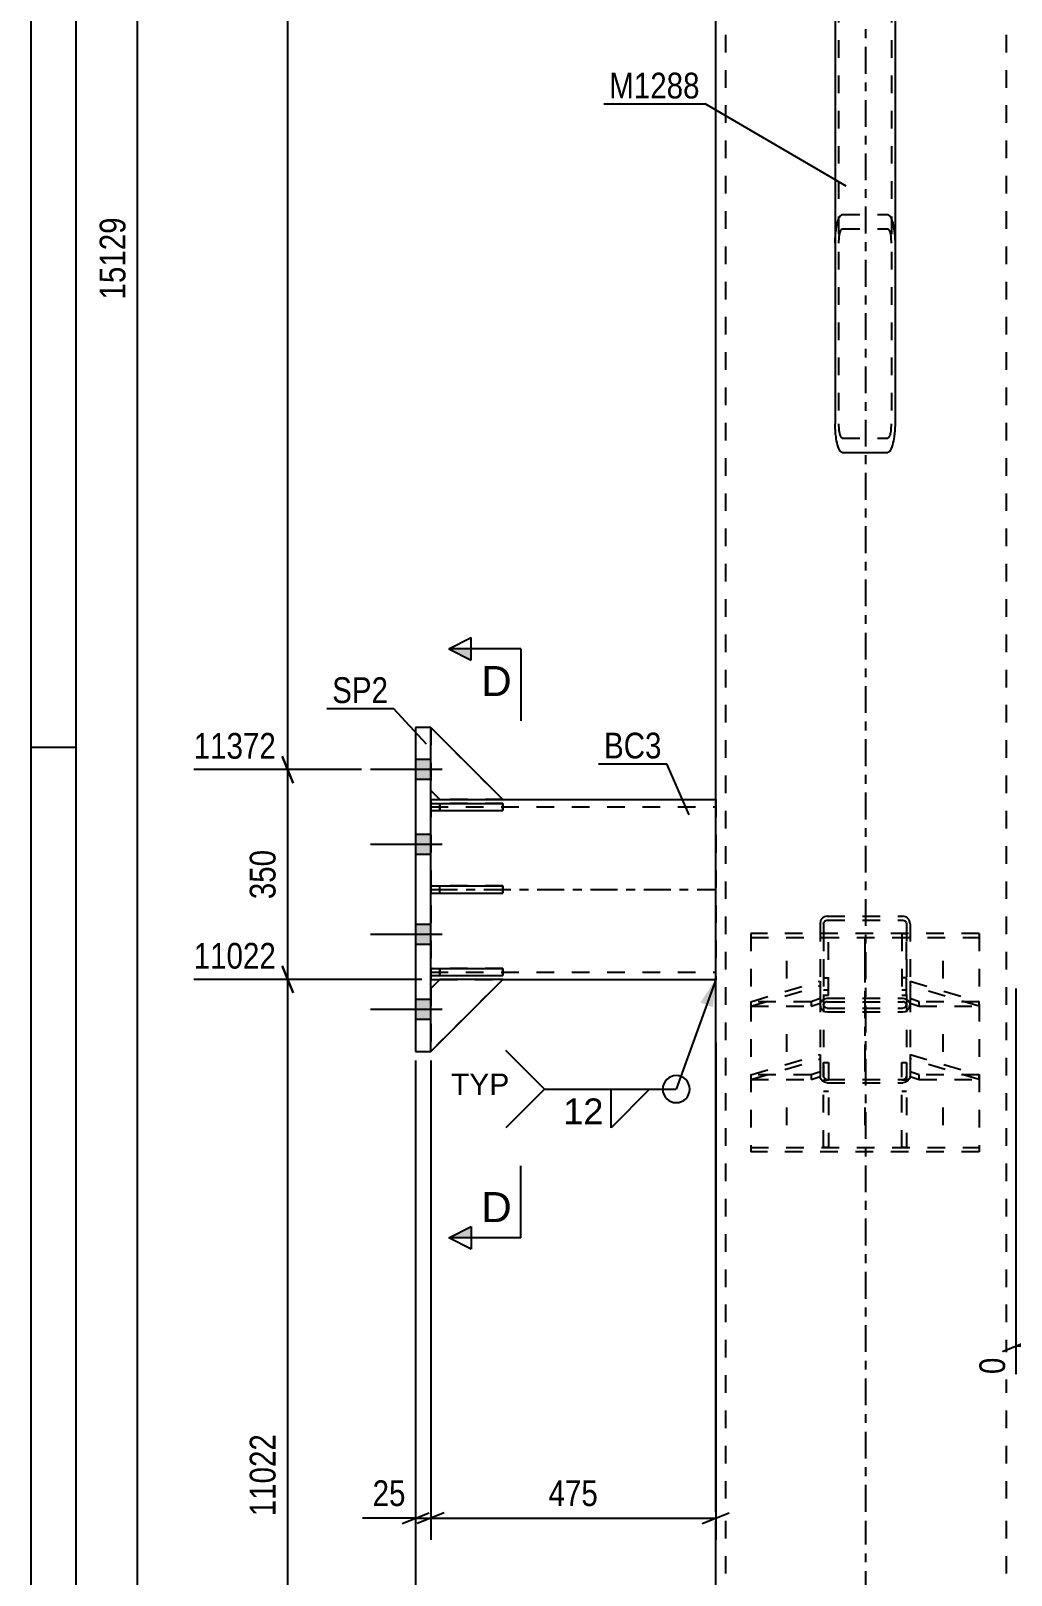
# Model space of a CAD drawing. Header units: millimetres. Extents: x 0 to 841, y 0 to 594.
# Drawn here: x 0 to 108.9, y 206 to 377.6 of the extents above; entities that cross this region are included whole.
import ezdxf

# ---------------------------------------------------------------- set-up
doc = ezdxf.new("R2010")
doc.units = ezdxf.units.MM
doc.linetypes.add('DXK_LINE_DOT2', pattern=[3.9198, 1.9599, -1.9599])
doc.linetypes.add('DXK_LINE_DOT3', pattern=[5.9187, 2.979, -0.9799, 0.9799, -0.9799])
doc.styles.add('Arial', font='arial.ttf', dxfattribs={"height": 0.2})
doc.styles.add('Arial Narrow', font='ARIALN.TTF', dxfattribs={"height": 0.2})

# ---------------------------------------------------------------- blocks, each defined once
blk = doc.blocks.new('Unknown-695494452-1133')
at = {"color": 5, "linetype": 'Continuous'}
for p, q in [((0, 594), (0, 0)), ((5, 589), (5, 5)), ((5, 298), (0, 298))]:
    blk.add_line(p, q, dxfattribs=at)
blk = doc.blocks.new('Part-695494452-3431 - 3410')
at = {"color": 7, "linetype": 'DXK_LINE_DOT2'}
for p, q in [((96.71, 277.34), (96.71, 270.48)), ((96.71, 277.34), (97.24, 277.34)), ((97.24, 270.48), (97.24, 277.34)), ((97.24, 272.42), (96.71, 272.42)), ((96.71, 271.08), (97.24, 271.08)), ((96.71, 270.48), (97.24, 270.48))]:
    blk.add_line(p, q, dxfattribs=at)
blk = doc.blocks.new('Bolt-695494452-3412 - 3410')
at = {"linetype": 'Continuous'}
for points in [[(42.73, 296.66), (42.73, 294.46), (44.4, 294.46), (44.4, 296.66)], [(42.73, 296.66), (42.73, 294.46), (44.4, 294.46), (44.4, 296.66)], [(42.73, 296.66), (42.73, 294.46), (44.4, 294.46), (44.4, 296.66)], [(42.73, 288.33), (42.73, 286.13), (44.4, 286.13), (44.4, 288.33)], [(42.73, 288.33), (42.73, 286.13), (44.4, 286.13), (44.4, 288.33)], [(42.73, 278.33), (42.73, 276.13), (44.4, 276.13), (44.4, 278.33)], [(42.73, 278.33), (42.73, 276.13), (44.4, 276.13), (44.4, 278.33)], [(42.73, 269.99), (42.73, 267.79), (44.4, 267.79), (44.4, 269.99)], [(42.73, 269.99), (42.73, 267.79), (44.4, 267.79), (44.4, 269.99)], [(42.73, 269.99), (42.73, 267.79), (44.4, 267.79), (44.4, 269.99)]]:
    blk.add_hatch(color=1, dxfattribs=at).paths.add_polyline_path(points)
at = {"color": 1, "linetype": 'Continuous'}
for p, q in [((45.66, 295.56), (37.73, 295.56)), ((45.66, 295.56), (37.73, 295.56)), ((45.66, 295.56), (37.73, 295.56)), ((44.4, 296.66), (42.73, 296.66)), ((44.4, 296.66), (42.73, 296.66)), ((44.4, 296.66), (42.73, 296.66)), ((44.4, 294.46), (42.73, 294.46)), ((44.4, 294.46), (42.73, 294.46)), ((44.4, 294.46), (42.73, 294.46)), ((44.4, 288.33), (42.73, 288.33)), ((44.4, 288.33), (42.73, 288.33)), ((45.66, 287.23), (37.73, 287.23)), ((45.66, 287.23), (37.73, 287.23)), ((44.4, 286.13), (42.73, 286.13)), ((44.4, 286.13), (42.73, 286.13)), ((44.4, 278.33), (42.73, 278.33)), ((44.4, 278.33), (42.73, 278.33)), ((45.66, 277.23), (37.73, 277.23)), ((45.66, 277.23), (37.73, 277.23)), ((44.4, 276.13), (42.73, 276.13)), ((44.4, 276.13), (42.73, 276.13)), ((44.4, 269.99), (42.73, 269.99)), ((44.4, 269.99), (42.73, 269.99)), ((44.4, 269.99), (42.73, 269.99)), ((45.66, 268.89), (37.73, 268.89)), ((45.66, 268.89), (37.73, 268.89)), ((45.66, 268.89), (37.73, 268.89)), ((44.4, 267.79), (42.73, 267.79)), ((44.4, 267.79), (42.73, 267.79)), ((44.4, 267.79), (42.73, 267.79))]:
    blk.add_line(p, q, dxfattribs=at)
blk = doc.blocks.new('Part-695494452-3414 - 3410')
at = {"color": 7, "linetype": 'DXK_LINE_DOT2'}
for p, q in [((79.97, 261.62), (87.64, 263.9)), ((79.97, 261.12), (87.64, 263.4)), ((87.64, 263.9), (87.64, 261.46)), ((86.64, 261.62), (79.97, 261.62)), ((79.97, 261.62), (79.97, 261.12)), ((79.97, 261.12), (86.64, 261.12)), ((87.64, 261.96), (86.64, 261.62)), ((86.64, 261.62), (86.64, 261.12)), ((86.64, 261.12), (87.64, 261.46))]:
    blk.add_line(p, q, dxfattribs=at)
blk = doc.blocks.new('Part-695494452-3417 - 3410')
at = {"color": 7, "linetype": 'DXK_LINE_DOT2'}
for p, q in [((96.71, 253.54), (96.71, 263.02)), ((96.71, 263.02), (97.24, 263.02)), ((97.24, 263.02), (97.24, 253.54)), ((96.71, 261.08), (97.24, 261.08)), ((96.71, 259.8), (97.24, 259.8)), ((97.24, 253.54), (96.71, 253.54))]:
    blk.add_line(p, q, dxfattribs=at)
blk = doc.blocks.new('Bolt-695494452-3428 - 3410')
at = {"color": 1, "linetype": 'DXK_LINE_DOT2'}
for p, q in [((83.97, 272.33), (83.97, 274.72)), ((92.64, 272.33), (92.64, 274.72)), ((101.31, 272.33), (101.31, 274.72)), ((83.97, 264.19), (83.97, 266.58)), ((101.31, 264.19), (101.31, 266.58)), ((83.97, 256.04), (83.97, 258.44)), ((92.64, 256.04), (92.64, 258.44)), ((101.31, 256.04), (101.31, 258.44))]:
    blk.add_line(p, q, dxfattribs=at)
blk = doc.blocks.new('Part-695494452-3430 - 3410')
at = {"color": 7, "linetype": 'DXK_LINE_DOT2'}
for p, q in [((88.04, 253.54), (88.04, 263.02)), ((88.04, 263.02), (88.57, 263.02)), ((88.57, 263.02), (88.57, 253.54)), ((88.04, 261.08), (88.57, 261.08)), ((88.04, 259.8), (88.57, 259.8)), ((88.57, 253.54), (88.04, 253.54))]:
    blk.add_line(p, q, dxfattribs=at)
blk = doc.blocks.new('Part-695494452-3432 - 3410')
at = {"color": 7, "linetype": 'DXK_LINE_DOT2'}
for p, q in [((88.04, 277.34), (88.04, 270.48)), ((88.57, 277.34), (88.04, 277.34)), ((88.57, 270.48), (88.57, 277.34)), ((88.04, 272.42), (88.57, 272.42)), ((88.04, 271.08), (88.57, 271.08)), ((88.04, 270.48), (88.57, 270.48))]:
    blk.add_line(p, q, dxfattribs=at)
blk = doc.blocks.new('Part-695494452-3433 - 3410')
at = {"color": 7, "linetype": 'DXK_LINE_DOT2'}
for p, q in [((97.64, 272.04), (97.64, 269.6)), ((97.64, 272.04), (105.31, 269.76)), ((105.31, 269.26), (97.64, 271.54)), ((98.64, 269.76), (97.64, 270.1)), ((97.64, 269.6), (98.64, 269.26)), ((98.64, 269.26), (98.64, 269.76)), ((105.31, 269.76), (98.64, 269.76)), ((105.31, 269.26), (105.31, 269.76)), ((98.64, 269.26), (105.31, 269.26))]:
    blk.add_line(p, q, dxfattribs=at)
blk = doc.blocks.new('Part-695494452-3498 - 3410')
at = {"color": 7, "linetype": 'DXK_LINE_DOT2'}
for p, q in [((105.31, 277.34), (79.97, 277.34)), ((79.97, 277.34), (79.97, 253.08)), ((79.97, 276.89), (105.31, 276.89)), ((105.31, 277.34), (105.31, 253.08)), ((79.97, 253.54), (105.31, 253.54)), ((105.31, 253.08), (79.97, 253.08))]:
    blk.add_line(p, q, dxfattribs=at)
blk = doc.blocks.new('Part-695494452-3434 - 3410')
at = {"color": 7, "linetype": 'DXK_LINE_DOT2'}
for p, q in [((97.64, 263.9), (97.64, 261.46)), ((97.64, 263.9), (105.31, 261.62)), ((105.31, 261.12), (97.64, 263.4)), ((98.64, 261.62), (97.64, 261.96)), ((97.64, 261.46), (98.64, 261.12)), ((98.64, 261.12), (98.64, 261.62)), ((105.31, 261.62), (98.64, 261.62)), ((98.64, 261.12), (105.31, 261.12)), ((105.31, 261.12), (105.31, 261.62))]:
    blk.add_line(p, q, dxfattribs=at)
blk = doc.blocks.new('Part-695494452-3435 - 3410')
at = {"color": 7, "linetype": 'DXK_LINE_DOT2'}
for p, q in [((79.97, 269.76), (87.64, 272.04)), ((79.97, 269.26), (87.64, 271.54)), ((87.64, 272.04), (87.64, 269.6)), ((86.64, 269.76), (79.97, 269.76)), ((79.97, 269.76), (79.97, 269.26)), ((87.64, 270.1), (86.64, 269.76)), ((86.64, 269.76), (86.64, 269.26)), ((86.64, 269.26), (87.64, 269.6)), ((79.97, 269.26), (86.64, 269.26))]:
    blk.add_line(p, q, dxfattribs=at)
blk = doc.blocks.new('Part-695494452-3500 - 3410')
at = {"color": 7, "linetype": 'DXK_LINE_DOT2'}
for p, q in [((87.7, 278.73), (87.64, 278.41)), ((87.64, 278.41), (87.64, 261.49)), ((88.04, 278.41), (88.07, 278.57)), ((88.04, 278.41), (88.04, 261.49)), ((88.07, 278.57), (88.16, 278.71)), ((88.44, 279.26), (88.13, 279.19)), ((88.16, 278.71), (88.29, 278.8)), ((88.29, 278.8), (88.44, 278.83)), ((88.44, 279.26), (96.84, 279.26)), ((88.44, 278.83), (96.84, 278.83)), ((97.15, 279.19), (96.84, 279.26)), ((96.84, 278.83), (96.99, 278.8)), ((96.99, 278.8), (97.12, 278.71)), ((97.12, 278.71), (97.21, 278.57)), ((97.21, 278.57), (97.24, 278.41)), ((97.24, 278.41), (97.24, 261.49)), ((97.64, 278.41), (97.58, 278.73)), ((97.64, 278.41), (97.64, 261.49)), ((87.64, 269.39), (87.7, 269.67)), ((87.64, 269.47), (87.7, 269.14)), ((87.7, 269.67), (87.87, 269.92)), ((87.87, 269.92), (88.13, 270.08)), ((88.07, 269.53), (88.04, 269.39)), ((88.07, 269.31), (88.04, 269.47)), ((88.16, 269.65), (88.07, 269.53)), ((88.13, 270.08), (88.44, 270.14)), ((88.29, 269.73), (88.16, 269.65)), ((88.44, 269.76), (88.29, 269.73)), ((88.44, 270.14), (96.84, 270.14)), ((88.44, 269.76), (96.84, 269.76)), ((96.84, 270.14), (97.15, 270.08)), ((96.99, 269.73), (96.84, 269.76)), ((97.12, 269.65), (96.99, 269.73)), ((97.21, 269.53), (97.12, 269.65)), ((97.15, 270.08), (97.4, 269.92)), ((97.24, 269.39), (97.21, 269.53)), ((97.24, 269.47), (97.21, 269.31)), ((97.4, 269.92), (97.58, 269.67)), ((97.58, 269.67), (97.64, 269.39)), ((97.58, 269.14), (97.64, 269.47)), ((88.16, 269.17), (88.07, 269.31)), ((88.13, 268.68), (88.44, 268.62)), ((88.29, 269.08), (88.16, 269.17)), ((88.44, 269.04), (88.29, 269.08)), ((88.44, 269.04), (96.84, 269.04)), ((88.44, 268.62), (96.84, 268.62)), ((96.99, 269.08), (96.84, 269.04)), ((96.84, 268.62), (97.15, 268.68)), ((97.12, 269.17), (96.99, 269.08)), ((97.21, 269.31), (97.12, 269.17)), ((87.7, 261.21), (87.64, 261.49)), ((87.87, 260.96), (87.7, 261.21)), ((88.13, 260.8), (87.87, 260.96)), ((88.04, 261.49), (88.07, 261.35)), ((88.07, 261.35), (88.16, 261.23)), ((88.16, 261.23), (88.29, 261.15)), ((88.29, 261.15), (88.44, 261.12)), ((88.44, 261.12), (96.84, 261.12)), ((96.84, 261.12), (96.99, 261.15)), ((96.99, 261.15), (97.12, 261.23)), ((97.12, 261.23), (97.21, 261.35)), ((97.4, 260.96), (97.15, 260.8)), ((97.21, 261.35), (97.24, 261.49)), ((97.58, 261.21), (97.4, 260.96)), ((97.64, 261.49), (97.58, 261.21)), ((88.44, 260.74), (88.13, 260.8)), ((88.44, 260.74), (96.84, 260.74)), ((97.15, 260.8), (96.84, 260.74))]:
    blk.add_line(p, q, dxfattribs=at)
at = {"color": 7, "linetype": 'DXK_LINE_DOT3'}
blk.add_line((92.64, 262.02), (92.64, 277.36), dxfattribs=at)
at = {"color": 7, "linetype": 'DXK_LINE_DOT2'}
for centre, start, end in [((88.47, 278.44), 114.3199, 159.2417), ((96.8, 278.44), 20.7583, 65.6801), ((88.47, 269.44), 200.7583, 245.6801), ((96.8, 269.44), 294.3199, 339.2417)]:
    blk.add_arc(centre, 0.827, start, end, dxfattribs=at)
blk = doc.blocks.new('Part-695494452-3452 - 3410')
at = {"color": 2, "linetype": 'Continuous'}
for p, q in [((76.06, 213.08), (76.06, 506.56)), ((76.06, 162.08), (76.06, 212.08))]:
    blk.add_line(p, q, dxfattribs=at)
at = {"color": 7, "linetype": 'DXK_LINE_DOT2'}
for p, q in [((77.13, 506.56), (77.13, 213.08)), ((108.33, 506.56), (108.33, 213.08)), ((77.13, 212.08), (77.13, 162.08)), ((108.33, 212.08), (108.33, 162.08))]:
    blk.add_line(p, q, dxfattribs=at)
at = {"color": 7, "linetype": 'DXK_LINE_DOT3'}
for p, q in [((92.73, 213.08), (92.73, 506.56)), ((92.73, 162.08), (92.73, 212.08))]:
    blk.add_line(p, q, dxfattribs=at)
blk = doc.blocks.new('Part-695494452-3519 - 3410')
at = {"color": 7, "linetype": 'DXK_LINE_DOT2'}
for p, q in [((52.4, 273.46), (44.4, 273.46)), ((44.4, 273.46), (44.4, 272.66)), ((45.4, 273.46), (45.4, 272.66)), ((52.4, 272.66), (52.4, 273.46)), ((44.4, 272.66), (52.4, 272.66))]:
    blk.add_line(p, q, dxfattribs=at)
blk = doc.blocks.new('Part-695494452-3520 - 3410')
at = {"color": 7, "linetype": 'DXK_LINE_DOT2'}
for p, q in [((52.4, 291.79), (44.4, 291.79)), ((44.4, 291.79), (44.4, 290.99)), ((45.4, 291.79), (45.4, 290.99)), ((52.4, 290.99), (52.4, 291.79)), ((44.4, 290.99), (52.4, 290.99))]:
    blk.add_line(p, q, dxfattribs=at)
blk = doc.blocks.new('Part-695494452-3521 - 3410')
at = {"color": 7, "linetype": 'DXK_LINE_DOT2'}
for p, q in [((52.4, 282.63), (44.4, 282.63)), ((44.4, 282.63), (44.4, 281.83)), ((44.4, 281.83), (52.4, 281.83)), ((45.4, 281.83), (45.4, 282.63)), ((52.4, 281.83), (52.4, 282.63))]:
    blk.add_line(p, q, dxfattribs=at)
blk = doc.blocks.new('Part-695494452-3522 - 3410')
at = {"color": 2, "linetype": 'Continuous'}
for p, q in [((44.4, 273.46), (52.4, 273.46)), ((44.4, 273.46), (44.4, 272.66)), ((52.4, 273.46), (52.4, 272.66)), ((44.4, 272.66), (52.4, 272.66))]:
    blk.add_line(p, q, dxfattribs=at)
at = {"color": 7, "linetype": 'DXK_LINE_DOT2'}
blk.add_line((45.4, 272.66), (45.4, 273.46), dxfattribs=at)
blk = doc.blocks.new('Part-695494452-3523 - 3410')
at = {"color": 2, "linetype": 'Continuous'}
for p, q in [((44.4, 291.79), (52.4, 291.79)), ((44.4, 291.79), (44.4, 290.99)), ((52.4, 291.79), (52.4, 290.99)), ((44.4, 290.99), (52.4, 290.99))]:
    blk.add_line(p, q, dxfattribs=at)
at = {"color": 7, "linetype": 'DXK_LINE_DOT2'}
blk.add_line((45.4, 290.99), (45.4, 291.79), dxfattribs=at)
blk = doc.blocks.new('Part-695494452-3524 - 3410')
at = {"color": 2, "linetype": 'Continuous'}
for p, q in [((44.4, 282.63), (52.4, 282.63)), ((44.4, 282.63), (44.4, 281.83)), ((44.4, 281.83), (52.4, 281.83)), ((52.4, 282.63), (52.4, 281.83))]:
    blk.add_line(p, q, dxfattribs=at)
at = {"color": 7, "linetype": 'DXK_LINE_DOT2'}
blk.add_line((45.4, 281.83), (45.4, 282.63), dxfattribs=at)
blk = doc.blocks.new('Part-695494452-3525 - 3410')
at = {"color": 2, "linetype": 'Continuous'}
for p, q in [((44.4, 300.23), (52.4, 292.23)), ((44.4, 293.23), (45.4, 292.23)), ((45.4, 292.23), (52.4, 292.23))]:
    blk.add_line(p, q, dxfattribs=at)
at = {"color": 7, "linetype": 'DXK_LINE_DOT2'}
blk.add_line((44.4, 300.23), (44.4, 293.23), dxfattribs=at)
blk = doc.blocks.new('Part-695494452-3526 - 3410')
at = {"color": 7, "linetype": 'DXK_LINE_DOT2'}
for p, q in [((44.4, 293.23), (44.4, 300.23)), ((44.4, 300.23), (52.4, 292.23)), ((45.4, 292.23), (44.4, 293.23)), ((52.4, 292.23), (45.4, 292.23))]:
    blk.add_line(p, q, dxfattribs=at)
blk = doc.blocks.new('Part-695494452-3527 - 3410')
at = {"color": 2, "linetype": 'Continuous'}
for p, q in [((45.4, 272.23), (44.4, 271.23)), ((44.4, 264.23), (52.4, 272.23)), ((52.4, 272.23), (45.4, 272.23))]:
    blk.add_line(p, q, dxfattribs=at)
at = {"color": 7, "linetype": 'DXK_LINE_DOT2'}
blk.add_line((44.4, 271.23), (44.4, 264.23), dxfattribs=at)
blk = doc.blocks.new('Part-695494452-3528 - 3410')
at = {"color": 7, "linetype": 'DXK_LINE_DOT2'}
for p, q in [((45.4, 272.23), (44.4, 271.23)), ((44.4, 264.23), (52.4, 272.23)), ((44.4, 271.23), (44.4, 264.23)), ((52.4, 272.23), (45.4, 272.23))]:
    blk.add_line(p, q, dxfattribs=at)
blk = doc.blocks.new('Part-695494452-3533 - 3410')
at = {"color": 2, "linetype": 'Continuous'}
for p, q in [((42.73, 300.23), (42.73, 264.23)), ((44.4, 300.23), (42.73, 300.23)), ((44.4, 264.23), (44.4, 300.23)), ((42.73, 264.23), (44.4, 264.23))]:
    blk.add_line(p, q, dxfattribs=at)
blk = doc.blocks.new('Part-695494452-3543 - 3410')
at = {"color": 2, "linetype": 'Continuous'}
for p, q in [((44.4, 292.23), (45.4, 292.23)), ((52.4, 292.23), (76.06, 292.23)), ((44.4, 272.23), (45.4, 272.23)), ((52.4, 272.23), (76.06, 272.23))]:
    blk.add_line(p, q, dxfattribs=at)
at = {"color": 7, "linetype": 'DXK_LINE_DOT2'}
for p, q in [((44.4, 292.23), (44.4, 272.23)), ((45.4, 292.23), (52.4, 292.23)), ((76.06, 292.23), (76.06, 272.23)), ((44.4, 291.43), (76.06, 291.43)), ((44.4, 273.03), (76.06, 273.03)), ((45.4, 272.23), (52.4, 272.23))]:
    blk.add_line(p, q, dxfattribs=at)
at = {"color": 7, "linetype": 'DXK_LINE_DOT3'}
blk.add_line((44.4, 282.23), (76.06, 282.23), dxfattribs=at)
blk = doc.blocks.new('Part-695494452-3589 - 3410')
at = {"color": 7, "linetype": 'DXK_LINE_DOT2'}
for p, q in [((89.8, 478.78), (89.54, 478.72)), ((90.11, 478.8), (89.8, 478.78)), ((90.11, 478.8), (95.17, 478.8)), ((95.48, 478.78), (95.17, 478.8)), ((95.74, 478.72), (95.48, 478.78)), ((89.37, 478.63), (89.31, 478.52)), ((89.31, 478.52), (89.31, 476.28)), ((89.54, 478.72), (89.37, 478.63)), ((89.71, 478.52), (89.74, 478.58)), ((89.71, 478.52), (89.71, 333.96)), ((89.74, 478.58), (89.82, 478.62)), ((89.82, 478.62), (89.95, 478.65)), ((89.95, 478.65), (90.11, 478.66)), ((90.11, 478.66), (95.17, 478.66)), ((95.17, 478.66), (95.33, 478.65)), ((95.33, 478.65), (95.46, 478.62)), ((95.46, 478.62), (95.54, 478.58)), ((95.54, 478.58), (95.57, 478.52)), ((95.57, 478.52), (95.57, 333.96)), ((95.91, 478.63), (95.74, 478.72)), ((95.97, 478.52), (95.91, 478.63)), ((95.97, 478.52), (95.97, 476.28)), ((89.31, 476.78), (89.37, 476.68)), ((89.37, 476.68), (89.54, 476.59)), ((89.54, 476.59), (89.8, 476.53)), ((89.74, 476.73), (89.71, 476.78)), ((89.82, 476.69), (89.74, 476.73)), ((89.8, 476.53), (90.11, 476.51)), ((89.95, 476.66), (89.82, 476.69)), ((90.11, 476.65), (89.95, 476.66)), ((90.11, 476.65), (95.17, 476.65)), ((90.11, 476.51), (95.17, 476.51)), ((95.33, 476.66), (95.17, 476.65)), ((95.17, 476.51), (95.48, 476.53)), ((95.46, 476.69), (95.33, 476.66)), ((95.54, 476.73), (95.46, 476.69)), ((95.48, 476.53), (95.74, 476.59)), ((95.57, 476.78), (95.54, 476.73)), ((95.74, 476.59), (95.91, 476.68)), ((95.91, 476.68), (95.97, 476.78)), ((89.8, 356.99), (90.11, 357.24)), ((90.11, 357.24), (95.17, 357.24)), ((95.17, 357.24), (95.48, 356.99)), ((89.31, 354.06), (89.37, 355.28)), ((90.11, 355.65), (89.95, 355.53)), ((90.11, 355.65), (95.17, 355.65)), ((95.33, 355.53), (95.17, 355.65)), ((95.91, 355.28), (95.97, 354.06)), ((89.74, 354.67), (89.71, 354.06)), ((95.57, 354.06), (95.54, 354.67)), ((89.71, 333.96), (89.74, 333.35)), ((95.54, 333.35), (95.57, 333.96)), ((89.95, 332.49), (90.11, 332.37)), ((90.11, 332.37), (95.17, 332.37)), ((95.17, 332.37), (95.33, 332.49))]:
    blk.add_line(p, q, dxfattribs=at)
at = {"color": 2, "linetype": 'Continuous'}
for p, q in [((89.31, 476.28), (89.31, 333.96)), ((95.97, 476.28), (95.97, 333.96)), ((89.37, 332.74), (89.31, 333.96)), ((95.97, 333.96), (95.91, 332.74)), ((90.11, 330.78), (89.8, 331.02)), ((90.11, 330.78), (95.17, 330.78)), ((95.48, 331.02), (95.17, 330.78))]:
    blk.add_line(p, q, dxfattribs=at)
at = {"color": 7, "linetype": 'DXK_LINE_DOT2'}
for centre, radius, start, end in [((93.96, 355.03), 4.6, 154.7505, 176.9619), ((91.32, 355.03), 4.6, 3.0381, 25.2495), ((92.03, 354.55), 2.3, 154.7505, 176.9619), ((93.25, 354.55), 2.3, 3.0381, 25.2495), ((92.03, 333.47), 2.3, 183.0381, 205.2495), ((93.25, 333.47), 2.3, 334.7505, 356.9619)]:
    blk.add_arc(centre, radius, start, end, dxfattribs=at)
at = {"color": 2, "linetype": 'Continuous'}
for centre, start, end in [((93.96, 332.98), 183.0381, 205.2495), ((91.32, 332.98), 334.7505, 356.9619)]:
    blk.add_arc(centre, 4.6, start, end, dxfattribs=at)
blk = doc.blocks.new('StraightDimension-695494452-3777 - 3410')
at = {"color": 7, "linetype": 'Continuous'}
for p, q in [((42.73, 263.23), (42.73, 129.29)), ((198.64, 255.72), (198.64, 129.29)), ((44.23, 132.29), (41.23, 131.09)), ((197.14, 131.09), (200.14, 132.29)), ((42.73, 131.69), (198.64, 131.69))]:
    blk.add_line(p, q, dxfattribs=at)
at = {"color": 0}
blk.add_wipeout([(124.94, 132.44), (124.94, 136.64), (116.43, 136.64), (116.43, 132.44)], dxfattribs=at)
at = {"color": 3, "style": 'Arial Narrow'}
blk.add_text('2339', height=2.863, dxfattribs=at).set_placement((117.03, 133.04))
blk = doc.blocks.new('StraightDimension-695494452-3592 - 3410')
at = {"color": 7, "linetype": 'Continuous'}
for p, q in [((117.59, 291.23), (117.59, 224.72)), ((109.4, 271.23), (109.4, 228.38)), ((107.9, 230.9), (110.9, 232.1)), ((119.09, 232.1), (116.09, 230.9)), ((109.4, 231.5), (117.59, 231.5))]:
    blk.add_line(p, q, dxfattribs=at)
at = {"color": 0}
blk.add_wipeout([(116.83, 232.25), (116.83, 236.45), (110.15, 236.45), (110.15, 232.25)], dxfattribs=at)
at = {"color": 0, "linetype": 'Continuous'}
for points in [[(108.8, 230.8), (104.6, 230.8), (104.6, 227.78), (108.8, 227.78)], [(116.99, 230.8), (112.79, 230.8), (112.79, 224.12), (116.99, 224.12)]]:
    blk.add_wipeout(points, dxfattribs=at)
at = {"color": 3, "style": 'Arial Narrow'}
blk.add_text('123', height=2.863, dxfattribs=at).set_placement((110.75, 232.85))
at = {"color": 3, "linetype": 'Continuous', "style": 'Arial Narrow'}
for s, height, p in [('0', 2.86, (108.2, 228.38)), ('123', 2.863, (116.39, 224.72))]:
    blk.add_text(s, height=height, rotation=90.0002, dxfattribs=at).set_placement(p)
blk = doc.blocks.new('StraightDimension-695494452-25608 - 3410')
at = {"color": 7, "linetype": 'Continuous'}
for p, q in [((29.12, 270.73), (27.92, 273.73)), ((43.4, 272.23), (18.08, 272.23)), ((28.52, 162.08), (28.52, 272.23)), ((27.92, 163.58), (29.12, 160.58)), ((65.06, 162.08), (25.39, 162.08))]:
    blk.add_line(p, q, dxfattribs=at)
at = {"color": 0, "linetype": 'Continuous'}
for points in [[(27.82, 272.83), (27.82, 277.03), (17.48, 277.03), (17.48, 272.83)], [(27.82, 162.68), (27.82, 166.88), (24.79, 166.88), (24.79, 162.68)]]:
    blk.add_wipeout(points, dxfattribs=at)
at = {"color": 0}
blk.add_wipeout([(27.77, 222.32), (23.57, 222.32), (23.57, 211.98), (27.77, 211.98)], dxfattribs=at)
at = {"color": 3, "linetype": 'Continuous', "style": 'Arial Narrow'}
for s, height, p in [('11022', 2.863, (18.08, 273.43)), ('0', 2.86, (25.39, 163.28))]:
    blk.add_text(s, height=height, dxfattribs=at).set_placement(p)
at = {"color": 3, "style": 'Arial Narrow'}
blk.add_text('11022', height=2.863, rotation=90.0002, dxfattribs=at).set_placement((27.17, 212.58))
blk = doc.blocks.new('StraightDimension-695494452-3813 - 3410')
at = {"color": 7, "linetype": 'Continuous'}
for p, q in [((42.73, 263.23), (42.73, 209.96)), ((44.4, 263.23), (44.4, 209.96)), ((41.23, 211.76), (44.23, 212.96)), ((45.9, 212.96), (42.9, 211.76)), ((42.73, 212.36), (44.4, 212.36))]:
    blk.add_line(p, q, dxfattribs=at)
at = {"color": 0}
blk.add_wipeout([(42.2, 213.11), (42.2, 217.31), (37.35, 217.31), (37.35, 213.11)], dxfattribs=at)
at = {"color": 7, "linetype": 'Continuous'}
blk.add_line((42.73, 212.36), (36.82, 212.36), dxfattribs=at)
blk.add_line((42.73, 212.36), (36.82, 212.36), dxfattribs=at)
at = {"color": 3, "style": 'Arial Narrow'}
blk.add_text('25', height=2.863, dxfattribs=at).set_placement((37.95, 213.71))
blk = doc.blocks.new('StraightDimension-695494452-3829 - 3410')
at = {"color": 7, "linetype": 'Continuous'}
for p, q in [((76.06, 265.22), (76.06, 209.96)), ((44.4, 263.23), (44.4, 209.96)), ((45.9, 212.96), (42.9, 211.76)), ((74.56, 211.76), (77.56, 212.96)), ((44.4, 212.36), (76.06, 212.36))]:
    blk.add_line(p, q, dxfattribs=at)
at = {"color": 0}
blk.add_wipeout([(63.57, 213.11), (63.57, 217.31), (56.89, 217.31), (56.89, 213.11)], dxfattribs=at)
at = {"color": 3, "style": 'Arial Narrow'}
blk.add_text('475', height=2.863, dxfattribs=at).set_placement((57.49, 213.71))
blk = doc.blocks.new('StraightDimension-695494452-16458 - 3410')
at = {"color": 7, "linetype": 'Continuous'}
blk.add_line((11.85, 160.41), (11.85, 544.31), dxfattribs=at)
at = {"color": 0}
blk.add_wipeout([(11.1, 357.53), (6.9, 357.53), (6.9, 347.19), (11.1, 347.19)], dxfattribs=at)
at = {"color": 3, "style": 'Arial Narrow'}
blk.add_text('15129', height=2.863, rotation=90.0002, dxfattribs=at).set_placement((10.5, 347.79))
blk = doc.blocks.new('StraightDimension-695494452-25606 - 3410')
at = {"color": 7, "linetype": 'Continuous'}
for p, q in [((28.52, 295.56), (28.52, 484.89)), ((27.92, 297.06), (29.12, 294.06)), ((36.73, 295.56), (18.08, 295.56))]:
    blk.add_line(p, q, dxfattribs=at)
blk = doc.blocks.new('StraightDimension-695494452-25607 - 3410')
at = {"color": 7, "linetype": 'Continuous'}
for p, q in [((29.12, 294.06), (27.92, 297.06)), ((36.73, 295.56), (18.08, 295.56)), ((28.52, 272.23), (28.52, 295.56)), ((27.92, 273.73), (29.12, 270.73)), ((43.4, 272.23), (18.08, 272.23))]:
    blk.add_line(p, q, dxfattribs=at)
at = {"color": 0, "linetype": 'Continuous'}
blk.add_wipeout([(27.82, 296.16), (27.82, 300.36), (17.48, 300.36), (17.48, 296.16)], dxfattribs=at)
at = {"color": 0}
blk.add_wipeout([(27.77, 287.24), (23.57, 287.24), (23.57, 280.55), (27.77, 280.55)], dxfattribs=at)
at = {"color": 3, "linetype": 'Continuous', "style": 'Arial Narrow'}
blk.add_text('11372', height=2.863, dxfattribs=at).set_placement((18.08, 296.76))
at = {"color": 3, "style": 'Arial Narrow'}
blk.add_text('350', height=2.863, rotation=90.0002, dxfattribs=at).set_placement((27.17, 281.15))
blk = doc.blocks.new('Mark-695494452-3529 - 3410')
at = {"color": 0}
blk.add_wipeout([(39.67, 302.95), (39.67, 305.95), (33.46, 305.95), (33.46, 302.95)], dxfattribs=at)
blk.add_wipeout([(39.67, 302.95), (39.67, 305.95), (33.46, 305.95), (33.46, 302.95)], dxfattribs=at)
at = {"color": 30, "linetype": 'Continuous'}
for p in [(32.86, 302.35), (43.93, 298.39)]:
    blk.add_line(p, (40.27, 302.35), dxfattribs=at)
at = {"color": 3, "style": 'Arial Narrow'}
blk.add_text('SP2', height=2.863, dxfattribs=at).set_placement((33.46, 302.95))
blk = doc.blocks.new('Mark-695494452-3539 - 3410')
at = {"color": 0}
blk.add_wipeout([(70.04, 296.79), (70.04, 299.79), (63.65, 299.79), (63.65, 296.79)], dxfattribs=at)
blk.add_wipeout([(70.04, 296.79), (70.04, 299.79), (63.65, 299.79), (63.65, 296.79)], dxfattribs=at)
at = {"color": 30, "linetype": 'Continuous'}
for p in [(63.05, 296.19), (73.09, 290.54)]:
    blk.add_line(p, (70.64, 296.19), dxfattribs=at)
at = {"color": 3, "style": 'Arial Narrow'}
blk.add_text('BC3', height=2.863, dxfattribs=at).set_placement((63.65, 296.79))
blk = doc.blocks.new('Mark-695494452-3585 - 3410')
at = {"color": 0}
blk.add_wipeout([(74.29, 370.13), (74.29, 373.13), (64.23, 373.13), (64.23, 370.13)], dxfattribs=at)
blk.add_wipeout([(74.29, 370.13), (74.29, 373.13), (64.23, 373.13), (64.23, 370.13)], dxfattribs=at)
at = {"color": 30, "linetype": 'Continuous'}
for p in [(63.63, 369.53), (90.53, 360.4)]:
    blk.add_line(p, (74.89, 369.53), dxfattribs=at)
at = {"color": 3, "style": 'Arial Narrow'}
blk.add_text('M1288', height=2.863, dxfattribs=at).set_placement((64.23, 370.13))
blk = doc.blocks.new('SectionMark-695494452-4105 - 3410')
at = {"linetype": 'Continuous'}
for points in [[(48.9, 308.97), (48.9, 307.72), (46.4, 308.97)], [(48.9, 244.76), (48.9, 243.51), (46.4, 243.51)]]:
    blk.add_hatch(color=6, dxfattribs=at).paths.add_polyline_path(points)
at = {"color": 6, "linetype": 'Continuous'}
for p, q in [((46.4, 308.97), (48.9, 310.22)), ((54.4, 308.97), (46.4, 308.97)), ((46.4, 308.97), (48.9, 307.72)), ((48.9, 307.72), (48.9, 310.22)), ((54.4, 308.97), (54.4, 300.97)), ((54.4, 243.51), (54.4, 251.51)), ((46.4, 243.51), (48.9, 244.76)), ((48.9, 244.76), (48.9, 242.26)), ((54.4, 243.51), (46.4, 243.51)), ((48.9, 242.26), (46.4, 243.51))]:
    blk.add_line(p, q, dxfattribs=at)
at = {"color": 0, "linetype": 'Continuous'}
for points in [[(53.4, 303.72), (53.4, 307.22), (50.03, 307.22), (50.03, 303.72)], [(53.4, 245.26), (53.4, 248.76), (50.03, 248.76), (50.03, 245.26)]]:
    blk.add_wipeout(points, dxfattribs=at)
at = {"color": 3, "linetype": 'Continuous', "style": 'Arial'}
for p in [(50.03, 303.72), (50.03, 245.26)]:
    blk.add_text('D', height=3.34, dxfattribs=at).set_placement(p)
blk = doc.blocks.new('WeldMark-695494452-4139 - 3410')
at = {"linetype": 'Continuous'}
blk.add_hatch(color=30, dxfattribs=at).paths.add_polyline_path([(74.34, 269.66), (76.06, 272.23), (75.75, 269.15)])
at = {"color": 30, "linetype": 'Continuous'}
blk.add_line((76.06, 272.23), (71.67, 260.04), dxfattribs=at)
at = {"color": 3, "linetype": 'Continuous'}
for q in [(52.74, 264.32), (52.74, 255.75)]:
    blk.add_line((57.03, 260.04), q, dxfattribs=at)
for start, end in [(90, 270), (270, 90)]:
    blk.add_arc((71.67, 260.04), 1.5, start, end, dxfattribs=at)
at = {"color": 0}
blk.add_wipeout([(63.77, 255.94), (63.77, 259.34), (58.93, 259.34), (58.93, 255.94)], dxfattribs=at)
at = {"color": 30, "linetype": 'Continuous'}
blk.add_line((57.03, 260.04), (71.67, 260.04), dxfattribs=at)
at = {"color": 3, "linetype": 'Continuous'}
for p, q in [((64.43, 260.04), (68.72, 260.04)), ((68.72, 260.04), (64.43, 255.75)), ((64.43, 255.75), (64.43, 260.04))]:
    blk.add_line(p, q, dxfattribs=at)
at = {"color": 3, "style": 'Arial'}
blk.add_text('12', height=2.865, dxfattribs=at).set_placement((59.13, 256.14))
at = {"color": 0, "linetype": 'Continuous'}
blk.add_wipeout([(53.13, 259.39), (53.13, 261.89), (46.65, 261.89), (46.65, 259.39)], dxfattribs=at)
blk.add_wipeout([(53.13, 259.39), (53.13, 261.89), (46.65, 261.89), (46.65, 259.39)], dxfattribs=at)
at = {"color": 3, "linetype": 'Continuous', "style": 'Arial'}
blk.add_text('TYP', height=2.388, dxfattribs=at).set_placement((46.65, 259.39))

msp = doc.modelspace()

# ---------------------------------------------------------------- block references
for name in ['Unknown-695494452-1133', 'Part-695494452-3452 - 3410', 'Part-695494452-3589 - 3410', 'Part-695494452-3533 - 3410', 'Part-695494452-3525 - 3410', 'Part-695494452-3526 - 3410', 'Bolt-695494452-3412 - 3410', 'Part-695494452-3543 - 3410', 'Part-695494452-3520 - 3410', 'Part-695494452-3523 - 3410', 'Part-695494452-3521 - 3410', 'Part-695494452-3524 - 3410', 'Part-695494452-3500 - 3410', 'Part-695494452-3498 - 3410', 'Part-695494452-3432 - 3410', 'Part-695494452-3431 - 3410', 'Bolt-695494452-3428 - 3410', 'Part-695494452-3519 - 3410', 'Part-695494452-3522 - 3410', 'Part-695494452-3527 - 3410', 'Part-695494452-3528 - 3410', 'Part-695494452-3435 - 3410', 'Part-695494452-3433 - 3410', 'Part-695494452-3414 - 3410', 'Part-695494452-3430 - 3410', 'Part-695494452-3417 - 3410', 'Part-695494452-3434 - 3410']:
    msp.add_blockref(name, (0, 0))

# ---------------------------------------------------------------- next in the draw order: block references
msp.add_blockref('StraightDimension-695494452-3777 - 3410', (0, 0))

# ---------------------------------------------------------------- next in the draw order: block references
for name in ['StraightDimension-695494452-3592 - 3410', 'StraightDimension-695494452-25608 - 3410']:
    msp.add_blockref(name, (0, 0))

# ---------------------------------------------------------------- next in the draw order: block references
msp.add_blockref('StraightDimension-695494452-3813 - 3410', (0, 0))

# ---------------------------------------------------------------- next in the draw order: block references
msp.add_blockref('StraightDimension-695494452-3829 - 3410', (0, 0))

# ---------------------------------------------------------------- next in the draw order: block references
msp.add_blockref('StraightDimension-695494452-16458 - 3410', (0, 0))

# ---------------------------------------------------------------- next in the draw order: block references
for name in ['StraightDimension-695494452-25606 - 3410', 'Mark-695494452-3585 - 3410', 'SectionMark-695494452-4105 - 3410', 'Mark-695494452-3539 - 3410']:
    msp.add_blockref(name, (0, 0))

# ---------------------------------------------------------------- next in the draw order: block references
for name in ['StraightDimension-695494452-25607 - 3410', 'WeldMark-695494452-4139 - 3410']:
    msp.add_blockref(name, (0, 0))

# ---------------------------------------------------------------- next in the draw order: block references
msp.add_blockref('Mark-695494452-3529 - 3410', (0, 0))

doc.saveas('drawing.dxf')
